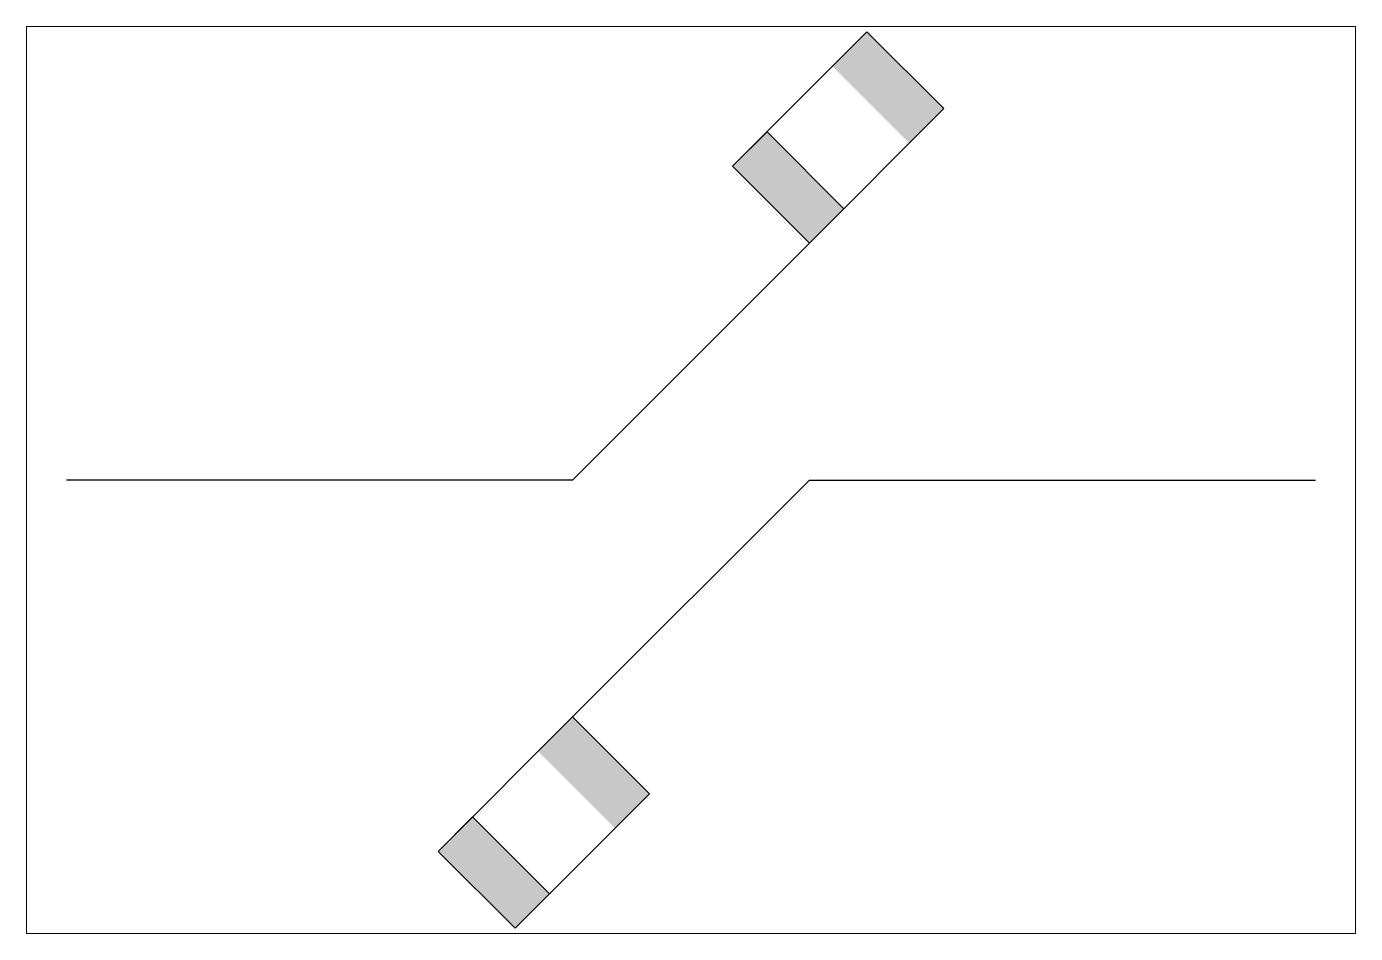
# Paper-space layout 'Presentación1' of a CAD drawing. Header units: metres. Extents: x 29 to 259, y 20 to 177.
# The model-space entities are those that its viewports show. They can reach past a viewport. Long polylines and large blocks are cut down to what shows.
import ezdxf

# ---------------------------------------------------------------- set-up
doc = ezdxf.new("R2010")
doc.units = ezdxf.units.M

# ---------------------------------------------------------------- blocks, each defined once
blk = doc.blocks.new('Secctionnement_1')
h = blk.add_hatch(color=256)
h.paths.add_polyline_path([(2.18, 4.36), (2.814, 4.994), (1.4, 6.408), (0.766, 5.774)])
h.paths.add_polyline_path([(4.021, 6.201), (4.655, 6.835), (3.241, 8.249), (2.607, 7.615)])
h = blk.add_hatch(color=256)
h.paths.add_polyline_path([(-3.241, -8.249), (-2.607, -7.615), (-4.021, -6.201), (-4.655, -6.835)])
h.paths.add_polyline_path([(-1.4, -6.408), (-0.766, -5.774), (-2.18, -4.36), (-2.814, -4.994)])
for p, q in [((-2.18, 0), (2.18, 4.36)), ((-2.18, 0), (-11.5, 0)), ((-2.18, -4.36), (2.18, 0)), ((2.18, 0), (11.5, 0))]:
    blk.add_line(p, q)
for points in [[(2.18, 4.36), (0.766, 5.774), (3.241, 8.249), (4.655, 6.835)], [(0.766, 5.774), (1.4, 6.408), (2.814, 4.994), (2.18, 4.36)], [(-3.241, -8.249), (-4.655, -6.835), (-2.18, -4.36), (-0.766, -5.774)], [(-4.655, -6.835), (-4.021, -6.201), (-2.607, -7.615), (-3.241, -8.249)]]:
    blk.add_lwpolyline(points, close=True)

msp = doc.modelspace()

# ---------------------------------------------------------------- block references
msp.add_blockref('Secctionnement_1', (0, 0))

psp = doc.layouts.new('Presentación1')

# ---------------------------------------------------------------- viewports
at = {"layer": '0'}
psp.add_viewport(center=(143.96, 98.18), size=(230.34, 157.0905), view_center_point=(0, 0), view_height=16.68984, dxfattribs=at)

doc.saveas('drawing.dxf')
